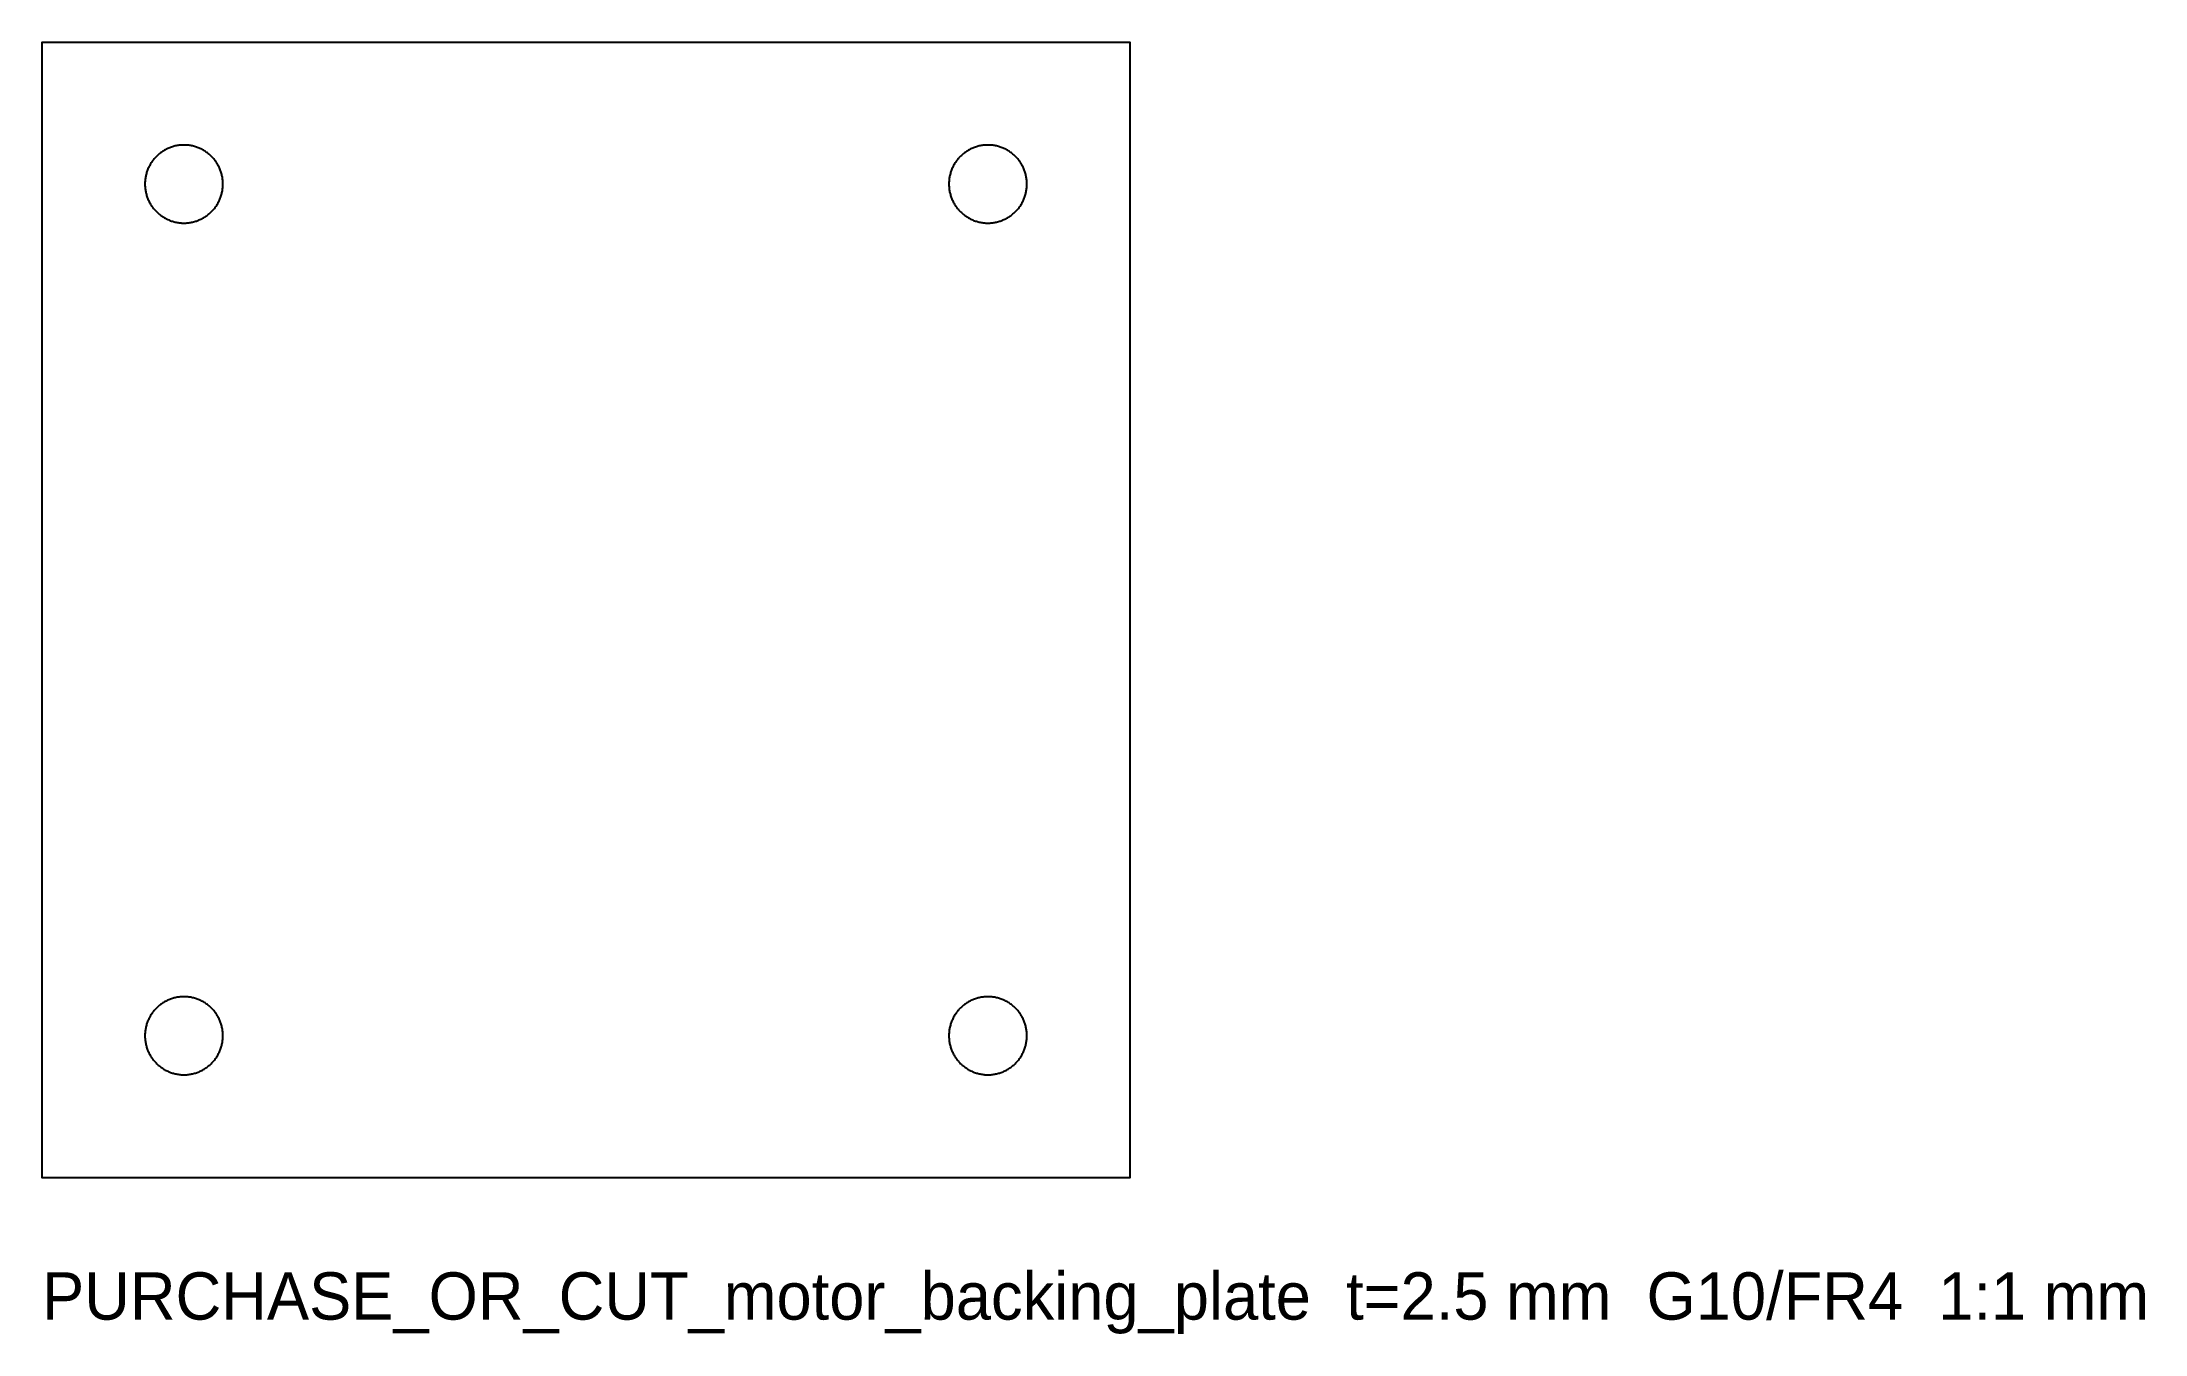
# Model space of a CAD drawing. Header units: metres. Extents: x 0 to 88.9, y -6.6 to 48.
import ezdxf

# ---------------------------------------------------------------- set-up
doc = ezdxf.new("R2010")
doc.units = ezdxf.units.M

msp = doc.modelspace()

# ---------------------------------------------------------------- linework, layer by layer
for points in [[(23, 48), (46, 48), (46, 24), (46, 0), (23, 0), (0, 0), (0, 24), (0, 48), (23, 48)], [(4.47956, 42.64092), (4.464535, 42.602625), (4.44951, 42.56433), (4.436405, 42.52534), (4.4233, 42.48635), (4.41216, 42.44675), (4.40102, 42.40715), (4.39187, 42.367045), (4.38272, 42.32694), (4.375575, 42.28643), (4.36843, 42.24592), (4.363315, 42.205105), (4.3582, 42.16429), (4.355125, 42.12327), (4.35205, 42.08225), (4.351025, 42.041125), (4.35, 42), (4.351025, 41.958875), (4.35205, 41.91775), (4.355125, 41.87673), (4.3582, 41.83571), (4.363315, 41.794895), (4.36843, 41.75408), (4.375575, 41.71357), (4.38272, 41.67306), (4.39187, 41.632955), (4.40102, 41.59285), (4.41216, 41.55325), (4.4233, 41.51365), (4.436405, 41.47466), (4.44951, 41.43567), (4.464535, 41.397375), (4.47956, 41.35908), (4.49648, 41.321585), (4.5134, 41.28409), (4.532165, 41.247485), (4.55093, 41.21088), (4.5715, 41.175255), (4.59207, 41.13963), (4.61439, 41.105075), (4.63671, 41.07052), (4.66072, 41.03712), (4.68473, 41.00372), (4.71038, 40.97156), (4.73603, 40.9394), (4.763245, 40.908555), (4.79046, 40.87771), (4.819185, 40.848265), (4.84791, 40.81882), (4.878065, 40.79084), (4.90822, 40.76286), (4.93973, 40.73642), (4.97124, 40.70998), (5.00403, 40.68514), (5.03682, 40.6603), (5.07081, 40.63713), (5.1048, 40.61396), (5.1399, 40.59251), (5.175, 40.57106), (5.211125, 40.551385), (5.24725, 40.53171), (5.284315, 40.513865), (5.32138, 40.49602), (5.359285, 40.48004), (5.39719, 40.46406), (5.435845, 40.44999), (5.4745, 40.43592), (5.513805, 40.423795), (5.55311, 40.41167), (5.592975, 40.40152), (5.63284, 40.39137), (5.67316, 40.38322), (5.71348, 40.37507), (5.754155, 40.36894), (5.79483, 40.36281), (5.835765, 40.35871), (5.8767, 40.35461), (5.91778, 40.35256), (5.95886, 40.35051), (6, 40.35051), (6.04114, 40.35051), (6.08222, 40.35256), (6.1233, 40.35461), (6.164235, 40.35871), (6.20517, 40.36281), (6.245845, 40.36894), (6.28652, 40.37507), (6.32684, 40.38322), (6.36716, 40.39137), (6.407025, 40.40152), (6.44689, 40.41167), (6.486195, 40.423795), (6.5255, 40.43592), (6.564155, 40.44999), (6.60281, 40.46406), (6.640715, 40.48004), (6.67862, 40.49602), (6.715685, 40.513865), (6.75275, 40.53171), (6.788875, 40.551385), (6.825, 40.57106), (6.8601, 40.59251), (6.8952, 40.61396), (6.92919, 40.63713), (6.96318, 40.6603), (6.99597, 40.68514), (7.02876, 40.70998), (7.06027, 40.73642), (7.09178, 40.76286), (7.121935, 40.79084), (7.15209, 40.81882), (7.180815, 40.848265), (7.20954, 40.87771), (7.236755, 40.908555), (7.26397, 40.9394), (7.28962, 40.97156), (7.31527, 41.00372), (7.33928, 41.03712), (7.36329, 41.07052), (7.38561, 41.105075), (7.40793, 41.13963), (7.4285, 41.175255), (7.44907, 41.21088), (7.467835, 41.247485), (7.4866, 41.28409), (7.50352, 41.321585), (7.52044, 41.35908), (7.535465, 41.397375), (7.55049, 41.43567), (7.563595, 41.47466), (7.5767, 41.51365), (7.58784, 41.55325), (7.59898, 41.59285), (7.60813, 41.632955), (7.61728, 41.67306), (7.624425, 41.71357), (7.63157, 41.75408), (7.636685, 41.794895), (7.6418, 41.83571), (7.644875, 41.87673), (7.64795, 41.91775), (7.648975, 41.958875), (7.65, 42), (7.648975, 42.041125), (7.64795, 42.08225), (7.644875, 42.12327), (7.6418, 42.16429), (7.636685, 42.205105), (7.63157, 42.24592), (7.624425, 42.28643), (7.61728, 42.32694), (7.60813, 42.367045), (7.59898, 42.40715), (7.58784, 42.44675), (7.5767, 42.48635), (7.563595, 42.52534), (7.55049, 42.56433), (7.535465, 42.602625), (7.52044, 42.64092), (7.50352, 42.678415), (7.4866, 42.71591), (7.467835, 42.752515), (7.44907, 42.78912), (7.4285, 42.824745), (7.40793, 42.86037), (7.38561, 42.894925), (7.36329, 42.92948), (7.33928, 42.96288), (7.31527, 42.99628), (7.28962, 43.02844), (7.26397, 43.0606), (7.236755, 43.091445), (7.20954, 43.12229), (7.180815, 43.151735), (7.15209, 43.18118), (7.121935, 43.20916), (7.09178, 43.23714), (7.06027, 43.26358), (7.02876, 43.29002), (6.99597, 43.31486), (6.96318, 43.3397), (6.92919, 43.36287), (6.8952, 43.38604), (6.8601, 43.40749), (6.825, 43.42894), (6.788875, 43.448615), (6.75275, 43.46829), (6.715685, 43.486135), (6.67862, 43.50398), (6.640715, 43.51996), (6.60281, 43.53594), (6.564155, 43.55001), (6.5255, 43.56408), (6.486195, 43.576205), (6.44689, 43.58833), (6.407025, 43.59848), (6.36716, 43.60863), (6.32684, 43.61678), (6.28652, 43.62493), (6.245845, 43.63106), (6.20517, 43.63719), (6.164235, 43.64129), (6.1233, 43.64539), (6.08222, 43.64744), (6.04114, 43.64949), (6, 43.64949), (5.95886, 43.64949), (5.91778, 43.64744), (5.8767, 43.64539), (5.835765, 43.64129), (5.79483, 43.63719), (5.754155, 43.63106), (5.71348, 43.62493), (5.67316, 43.61678), (5.63284, 43.60863), (5.592975, 43.59848), (5.55311, 43.58833), (5.513805, 43.576205), (5.4745, 43.56408), (5.435845, 43.55001), (5.39719, 43.53594), (5.359285, 43.51996), (5.32138, 43.50398), (5.284315, 43.486135), (5.24725, 43.46829), (5.211125, 43.448615), (5.175, 43.42894), (5.1399, 43.40749), (5.1048, 43.38604), (5.07081, 43.36287), (5.03682, 43.3397), (5.00403, 43.31486), (4.97124, 43.29002), (4.93973, 43.26358), (4.90822, 43.23714), (4.878065, 43.20916), (4.84791, 43.18118), (4.819185, 43.151735), (4.79046, 43.12229), (4.763245, 43.091445), (4.73603, 43.0606), (4.71038, 43.02844), (4.68473, 42.99628), (4.66072, 42.96288), (4.63671, 42.92948), (4.61439, 42.894925), (4.59207, 42.86037), (4.5715, 42.824745), (4.55093, 42.78912), (4.532165, 42.752515), (4.5134, 42.71591), (4.49648, 42.678415), (4.47956, 42.64092)], [(38.41216, 41.55325), (38.4233, 41.51365), (38.436405, 41.47466), (38.44951, 41.43567), (38.464535, 41.397375), (38.47956, 41.35908), (38.49648, 41.321585), (38.5134, 41.28409), (38.532165, 41.247485), (38.55093, 41.21088), (38.5715, 41.175255), (38.59207, 41.13963), (38.61439, 41.105075), (38.63671, 41.07052), (38.66072, 41.03712), (38.68473, 41.00372), (38.71038, 40.97156), (38.73603, 40.9394), (38.763245, 40.908555), (38.79046, 40.87771), (38.819185, 40.848265), (38.84791, 40.81882), (38.878065, 40.79084), (38.90822, 40.76286), (38.93973, 40.73642), (38.97124, 40.70998), (39.00403, 40.68514), (39.03682, 40.6603), (39.07081, 40.63713), (39.1048, 40.61396), (39.1399, 40.59251), (39.175, 40.57106), (39.211125, 40.551385), (39.24725, 40.53171), (39.284315, 40.513865), (39.32138, 40.49602), (39.359285, 40.48004), (39.39719, 40.46406), (39.435845, 40.44999), (39.4745, 40.43592), (39.513805, 40.423795), (39.55311, 40.41167), (39.592975, 40.40152), (39.63284, 40.39137), (39.67316, 40.38322), (39.71348, 40.37507), (39.754155, 40.36894), (39.79483, 40.36281), (39.835765, 40.35871), (39.8767, 40.35461), (39.91778, 40.35256), (39.95886, 40.35051), (40, 40.35051), (40.04114, 40.35051), (40.08222, 40.35256), (40.1233, 40.35461), (40.164235, 40.35871), (40.20517, 40.36281), (40.245845, 40.36894), (40.28652, 40.37507), (40.32684, 40.38322), (40.36716, 40.39137), (40.407025, 40.40152), (40.44689, 40.41167), (40.486195, 40.423795), (40.5255, 40.43592), (40.564155, 40.44999), (40.60281, 40.46406), (40.640715, 40.48004), (40.67862, 40.49602), (40.715685, 40.513865), (40.75275, 40.53171), (40.788875, 40.551385), (40.825, 40.57106), (40.8601, 40.59251), (40.8952, 40.61396), (40.92919, 40.63713), (40.96318, 40.6603), (40.99597, 40.68514), (41.02876, 40.70998), (41.06027, 40.73642), (41.09178, 40.76286), (41.121935, 40.79084), (41.15209, 40.81882), (41.180815, 40.848265), (41.20954, 40.87771), (41.236755, 40.908555), (41.26397, 40.9394), (41.28962, 40.97156), (41.31527, 41.00372), (41.33928, 41.03712), (41.36329, 41.07052), (41.38561, 41.105075), (41.40793, 41.13963), (41.4285, 41.175255), (41.44907, 41.21088), (41.467835, 41.247485), (41.4866, 41.28409), (41.50352, 41.321585), (41.52044, 41.35908), (41.535465, 41.397375), (41.55049, 41.43567), (41.563595, 41.47466), (41.5767, 41.51365), (41.58784, 41.55325), (41.59898, 41.59285), (41.60813, 41.632955), (41.61728, 41.67306), (41.624425, 41.71357), (41.63157, 41.75408), (41.636685, 41.794895), (41.6418, 41.83571), (41.644875, 41.87673), (41.64795, 41.91775), (41.648975, 41.958875), (41.65, 42), (41.648975, 42.041125), (41.64795, 42.08225), (41.644875, 42.12327), (41.6418, 42.16429), (41.636685, 42.205105), (41.63157, 42.24592), (41.624425, 42.28643), (41.61728, 42.32694), (41.60813, 42.367045), (41.59898, 42.40715), (41.58784, 42.44675), (41.5767, 42.48635), (41.563595, 42.52534), (41.55049, 42.56433), (41.535465, 42.602625), (41.52044, 42.64092), (41.50352, 42.678415), (41.4866, 42.71591), (41.467835, 42.752515), (41.44907, 42.78912), (41.4285, 42.824745), (41.40793, 42.86037), (41.38561, 42.894925), (41.36329, 42.92948), (41.33928, 42.96288), (41.31527, 42.99628), (41.28962, 43.02844), (41.26397, 43.0606), (41.236755, 43.091445), (41.20954, 43.12229), (41.180815, 43.151735), (41.15209, 43.18118), (41.121935, 43.20916), (41.09178, 43.23714), (41.06027, 43.26358), (41.02876, 43.29002), (40.99597, 43.31486), (40.96318, 43.3397), (40.92919, 43.36287), (40.8952, 43.38604), (40.8601, 43.40749), (40.825, 43.42894), (40.788875, 43.448615), (40.75275, 43.46829), (40.715685, 43.486135), (40.67862, 43.50398), (40.640715, 43.51996), (40.60281, 43.53594), (40.564155, 43.55001), (40.5255, 43.56408), (40.486195, 43.576205), (40.44689, 43.58833), (40.407025, 43.59848), (40.36716, 43.60863), (40.32684, 43.61678), (40.28652, 43.62493), (40.245845, 43.63106), (40.20517, 43.63719), (40.164235, 43.64129), (40.1233, 43.64539), (40.08222, 43.64744), (40.04114, 43.64949), (40, 43.64949), (39.95886, 43.64949), (39.91778, 43.64744), (39.8767, 43.64539), (39.835765, 43.64129), (39.79483, 43.63719), (39.754155, 43.63106), (39.71348, 43.62493), (39.67316, 43.61678), (39.63284, 43.60863), (39.592975, 43.59848), (39.55311, 43.58833), (39.513805, 43.576205), (39.4745, 43.56408), (39.435845, 43.55001), (39.39719, 43.53594), (39.359285, 43.51996), (39.32138, 43.50398), (39.284315, 43.486135), (39.24725, 43.46829), (39.211125, 43.448615), (39.175, 43.42894), (39.1399, 43.40749), (39.1048, 43.38604), (39.07081, 43.36287), (39.03682, 43.3397), (39.00403, 43.31486), (38.97124, 43.29002), (38.93973, 43.26358), (38.90822, 43.23714), (38.878065, 43.20916), (38.84791, 43.18118), (38.819185, 43.151735), (38.79046, 43.12229), (38.763245, 43.091445), (38.73603, 43.0606), (38.71038, 43.02844), (38.68473, 42.99628), (38.66072, 42.96288), (38.63671, 42.92948), (38.61439, 42.894925), (38.59207, 42.86037), (38.5715, 42.824745), (38.55093, 42.78912), (38.532165, 42.752515), (38.5134, 42.71591), (38.49648, 42.678415), (38.47956, 42.64092), (38.464535, 42.602625), (38.44951, 42.56433), (38.436405, 42.52534), (38.4233, 42.48635), (38.41216, 42.44675), (38.40102, 42.40715), (38.39187, 42.367045), (38.38272, 42.32694), (38.375575, 42.28643), (38.36843, 42.24592), (38.363315, 42.205105), (38.3582, 42.16429), (38.355125, 42.12327), (38.35205, 42.08225), (38.351025, 42.041125), (38.35, 42), (38.351025, 41.958875), (38.35205, 41.91775), (38.355125, 41.87673), (38.3582, 41.83571), (38.363315, 41.794895), (38.36843, 41.75408), (38.375575, 41.71357), (38.38272, 41.67306), (38.39187, 41.632955), (38.40102, 41.59285), (38.41216, 41.55325)], [(4.464535, 6.602625), (4.44951, 6.56433), (4.436405, 6.52534), (4.4233, 6.48635), (4.41216, 6.44675), (4.40102, 6.40715), (4.39187, 6.367045), (4.38272, 6.32694), (4.375575, 6.28643), (4.36843, 6.24592), (4.363315, 6.205105), (4.3582, 6.16429), (4.355125, 6.12327), (4.35205, 6.08225), (4.351025, 6.041125), (4.35, 6), (4.351025, 5.958875), (4.35205, 5.91775), (4.355125, 5.87673), (4.3582, 5.83571), (4.363315, 5.794895), (4.36843, 5.75408), (4.375575, 5.71357), (4.38272, 5.67306), (4.39187, 5.632955), (4.40102, 5.59285), (4.41216, 5.55325), (4.4233, 5.51365), (4.436405, 5.47466), (4.44951, 5.43567), (4.464535, 5.397375), (4.47956, 5.35908), (4.49648, 5.321585), (4.5134, 5.28409), (4.532165, 5.247485), (4.55093, 5.21088), (4.5715, 5.175255), (4.59207, 5.13963), (4.61439, 5.105075), (4.63671, 5.07052), (4.66072, 5.03712), (4.68473, 5.00372), (4.71038, 4.97156), (4.73603, 4.9394), (4.763245, 4.908555), (4.79046, 4.87771), (4.819185, 4.848265), (4.84791, 4.81882), (4.878065, 4.79084), (4.90822, 4.76286), (4.93973, 4.73642), (4.97124, 4.70998), (5.00403, 4.68514), (5.03682, 4.6603), (5.07081, 4.63713), (5.1048, 4.61396), (5.1399, 4.59251), (5.175, 4.57106), (5.211125, 4.551385), (5.24725, 4.53171), (5.284315, 4.513865), (5.32138, 4.49602), (5.359285, 4.48004), (5.39719, 4.46406), (5.435845, 4.44999), (5.4745, 4.43592), (5.513805, 4.423795), (5.55311, 4.41167), (5.592975, 4.40152), (5.63284, 4.39137), (5.67316, 4.38322), (5.71348, 4.37507), (5.754155, 4.36894), (5.79483, 4.36281), (5.835765, 4.35871), (5.8767, 4.35461), (5.91778, 4.35256), (5.95886, 4.35051), (6, 4.35051), (6.04114, 4.35051), (6.08222, 4.35256), (6.1233, 4.35461), (6.164235, 4.35871), (6.20517, 4.36281), (6.245845, 4.36894), (6.28652, 4.37507), (6.32684, 4.38322), (6.36716, 4.39137), (6.407025, 4.40152), (6.44689, 4.41167), (6.486195, 4.423795), (6.5255, 4.43592), (6.564155, 4.44999), (6.60281, 4.46406), (6.640715, 4.48004), (6.67862, 4.49602), (6.715685, 4.513865), (6.75275, 4.53171), (6.788875, 4.551385), (6.825, 4.57106), (6.8601, 4.59251), (6.8952, 4.61396), (6.92919, 4.63713), (6.96318, 4.6603), (6.99597, 4.68514), (7.02876, 4.70998), (7.06027, 4.73642), (7.09178, 4.76286), (7.121935, 4.79084), (7.15209, 4.81882), (7.180815, 4.848265), (7.20954, 4.87771), (7.236755, 4.908555), (7.26397, 4.9394), (7.28962, 4.97156), (7.31527, 5.00372), (7.33928, 5.03712), (7.36329, 5.07052), (7.38561, 5.105075), (7.40793, 5.13963), (7.4285, 5.175255), (7.44907, 5.21088), (7.467835, 5.247485), (7.4866, 5.28409), (7.50352, 5.321585), (7.52044, 5.35908), (7.535465, 5.397375), (7.55049, 5.43567), (7.563595, 5.47466), (7.5767, 5.51365), (7.58784, 5.55325), (7.59898, 5.59285), (7.60813, 5.632955), (7.61728, 5.67306), (7.624425, 5.71357), (7.63157, 5.75408), (7.636685, 5.794895), (7.6418, 5.83571), (7.644875, 5.87673), (7.64795, 5.91775), (7.648975, 5.958875), (7.65, 6), (7.648975, 6.041125), (7.64795, 6.08225), (7.644875, 6.12327), (7.6418, 6.16429), (7.636685, 6.205105), (7.63157, 6.24592), (7.624425, 6.28643), (7.61728, 6.32694), (7.60813, 6.367045), (7.59898, 6.40715), (7.58784, 6.44675), (7.5767, 6.48635), (7.563595, 6.52534), (7.55049, 6.56433), (7.535465, 6.602625), (7.52044, 6.64092), (7.50352, 6.678415), (7.4866, 6.71591), (7.467835, 6.752515), (7.44907, 6.78912), (7.4285, 6.824745), (7.40793, 6.86037), (7.38561, 6.894925), (7.36329, 6.92948), (7.33928, 6.96288), (7.31527, 6.99628), (7.28962, 7.02844), (7.26397, 7.0606), (7.236755, 7.091445), (7.20954, 7.12229), (7.180815, 7.151735), (7.15209, 7.18118), (7.121935, 7.20916), (7.09178, 7.23714), (7.06027, 7.26358), (7.02876, 7.29002), (6.99597, 7.31486), (6.96318, 7.3397), (6.92919, 7.36287), (6.8952, 7.38604), (6.8601, 7.40749), (6.825, 7.42894), (6.788875, 7.448615), (6.75275, 7.46829), (6.715685, 7.486135), (6.67862, 7.50398), (6.640715, 7.51996), (6.60281, 7.53594), (6.564155, 7.55001), (6.5255, 7.56408), (6.486195, 7.576205), (6.44689, 7.58833), (6.407025, 7.59848), (6.36716, 7.60863), (6.32684, 7.61678), (6.28652, 7.62493), (6.245845, 7.63106), (6.20517, 7.63719), (6.164235, 7.64129), (6.1233, 7.64539), (6.08222, 7.64744), (6.04114, 7.64949), (6, 7.64949), (5.95886, 7.64949), (5.91778, 7.64744), (5.8767, 7.64539), (5.835765, 7.64129), (5.79483, 7.63719), (5.754155, 7.63106), (5.71348, 7.62493), (5.67316, 7.61678), (5.63284, 7.60863), (5.592975, 7.59848), (5.55311, 7.58833), (5.513805, 7.576205), (5.4745, 7.56408), (5.435845, 7.55001), (5.39719, 7.53594), (5.359285, 7.51996), (5.32138, 7.50398), (5.284315, 7.486135), (5.24725, 7.46829), (5.211125, 7.448615), (5.175, 7.42894), (5.1399, 7.40749), (5.1048, 7.38604), (5.07081, 7.36287), (5.03682, 7.3397), (5.00403, 7.31486), (4.97124, 7.29002), (4.93973, 7.26358), (4.90822, 7.23714), (4.878065, 7.20916), (4.84791, 7.18118), (4.819185, 7.151735), (4.79046, 7.12229), (4.763245, 7.091445), (4.73603, 7.0606), (4.71038, 7.02844), (4.68473, 6.99628), (4.66072, 6.96288), (4.63671, 6.92948), (4.61439, 6.894925), (4.59207, 6.86037), (4.5715, 6.824745), (4.55093, 6.78912), (4.532165, 6.752515), (4.5134, 6.71591), (4.49648, 6.678415), (4.47956, 6.64092), (4.464535, 6.602625)], [(38.4233, 5.51365), (38.436405, 5.47466), (38.44951, 5.43567), (38.464535, 5.397375), (38.47956, 5.35908), (38.49648, 5.321585), (38.5134, 5.28409), (38.532165, 5.247485), (38.55093, 5.21088), (38.5715, 5.175255), (38.59207, 5.13963), (38.61439, 5.105075), (38.63671, 5.07052), (38.66072, 5.03712), (38.68473, 5.00372), (38.71038, 4.97156), (38.73603, 4.9394), (38.763245, 4.908555), (38.79046, 4.87771), (38.819185, 4.848265), (38.84791, 4.81882), (38.878065, 4.79084), (38.90822, 4.76286), (38.93973, 4.73642), (38.97124, 4.70998), (39.00403, 4.68514), (39.03682, 4.6603), (39.07081, 4.63713), (39.1048, 4.61396), (39.1399, 4.59251), (39.175, 4.57106), (39.211125, 4.551385), (39.24725, 4.53171), (39.284315, 4.513865), (39.32138, 4.49602), (39.359285, 4.48004), (39.39719, 4.46406), (39.435845, 4.44999), (39.4745, 4.43592), (39.513805, 4.423795), (39.55311, 4.41167), (39.592975, 4.40152), (39.63284, 4.39137), (39.67316, 4.38322), (39.71348, 4.37507), (39.754155, 4.36894), (39.79483, 4.36281), (39.835765, 4.35871), (39.8767, 4.35461), (39.91778, 4.35256), (39.95886, 4.35051), (40, 4.35051), (40.04114, 4.35051), (40.08222, 4.35256), (40.1233, 4.35461), (40.164235, 4.35871), (40.20517, 4.36281), (40.245845, 4.36894), (40.28652, 4.37507), (40.32684, 4.38322), (40.36716, 4.39137), (40.407025, 4.40152), (40.44689, 4.41167), (40.486195, 4.423795), (40.5255, 4.43592), (40.564155, 4.44999), (40.60281, 4.46406), (40.640715, 4.48004), (40.67862, 4.49602), (40.715685, 4.513865), (40.75275, 4.53171), (40.788875, 4.551385), (40.825, 4.57106), (40.8601, 4.59251), (40.8952, 4.61396), (40.92919, 4.63713), (40.96318, 4.6603), (40.99597, 4.68514), (41.02876, 4.70998), (41.06027, 4.73642), (41.09178, 4.76286), (41.121935, 4.79084), (41.15209, 4.81882), (41.180815, 4.848265), (41.20954, 4.87771), (41.236755, 4.908555), (41.26397, 4.9394), (41.28962, 4.97156), (41.31527, 5.00372), (41.33928, 5.03712), (41.36329, 5.07052), (41.38561, 5.105075), (41.40793, 5.13963), (41.4285, 5.175255), (41.44907, 5.21088), (41.467835, 5.247485), (41.4866, 5.28409), (41.50352, 5.321585), (41.52044, 5.35908), (41.535465, 5.397375), (41.55049, 5.43567), (41.563595, 5.47466), (41.5767, 5.51365), (41.58784, 5.55325), (41.59898, 5.59285), (41.60813, 5.632955), (41.61728, 5.67306), (41.624425, 5.71357), (41.63157, 5.75408), (41.636685, 5.794895), (41.6418, 5.83571), (41.644875, 5.87673), (41.64795, 5.91775), (41.648975, 5.958875), (41.65, 6), (41.648975, 6.041125), (41.64795, 6.08225), (41.644875, 6.12327), (41.6418, 6.16429), (41.636685, 6.205105), (41.63157, 6.24592), (41.624425, 6.28643), (41.61728, 6.32694), (41.60813, 6.367045), (41.59898, 6.40715), (41.58784, 6.44675), (41.5767, 6.48635), (41.563595, 6.52534), (41.55049, 6.56433), (41.535465, 6.602625), (41.52044, 6.64092), (41.50352, 6.678415), (41.4866, 6.71591), (41.467835, 6.752515), (41.44907, 6.78912), (41.4285, 6.824745), (41.40793, 6.86037), (41.38561, 6.894925), (41.36329, 6.92948), (41.33928, 6.96288), (41.31527, 6.99628), (41.28962, 7.02844), (41.26397, 7.0606), (41.236755, 7.091445), (41.20954, 7.12229), (41.180815, 7.151735), (41.15209, 7.18118), (41.121935, 7.20916), (41.09178, 7.23714), (41.06027, 7.26358), (41.02876, 7.29002), (40.99597, 7.31486), (40.96318, 7.3397), (40.92919, 7.36287), (40.8952, 7.38604), (40.8601, 7.40749), (40.825, 7.42894), (40.788875, 7.448615), (40.75275, 7.46829), (40.715685, 7.486135), (40.67862, 7.50398), (40.640715, 7.51996), (40.60281, 7.53594), (40.564155, 7.55001), (40.5255, 7.56408), (40.486195, 7.576205), (40.44689, 7.58833), (40.407025, 7.59848), (40.36716, 7.60863), (40.32684, 7.61678), (40.28652, 7.62493), (40.245845, 7.63106), (40.20517, 7.63719), (40.164235, 7.64129), (40.1233, 7.64539), (40.08222, 7.64744), (40.04114, 7.64949), (40, 7.64949), (39.95886, 7.64949), (39.91778, 7.64744), (39.8767, 7.64539), (39.835765, 7.64129), (39.79483, 7.63719), (39.754155, 7.63106), (39.71348, 7.62493), (39.67316, 7.61678), (39.63284, 7.60863), (39.592975, 7.59848), (39.55311, 7.58833), (39.513805, 7.576205), (39.4745, 7.56408), (39.435845, 7.55001), (39.39719, 7.53594), (39.359285, 7.51996), (39.32138, 7.50398), (39.284315, 7.486135), (39.24725, 7.46829), (39.211125, 7.448615), (39.175, 7.42894), (39.1399, 7.40749), (39.1048, 7.38604), (39.07081, 7.36287), (39.03682, 7.3397), (39.00403, 7.31486), (38.97124, 7.29002), (38.93973, 7.26358), (38.90822, 7.23714), (38.878065, 7.20916), (38.84791, 7.18118), (38.819185, 7.151735), (38.79046, 7.12229), (38.763245, 7.091445), (38.73603, 7.0606), (38.71038, 7.02844), (38.68473, 6.99628), (38.66072, 6.96288), (38.63671, 6.92948), (38.61439, 6.894925), (38.59207, 6.86037), (38.5715, 6.824745), (38.55093, 6.78912), (38.532165, 6.752515), (38.5134, 6.71591), (38.49648, 6.678415), (38.47956, 6.64092), (38.464535, 6.602625), (38.44951, 6.56433), (38.436405, 6.52534), (38.4233, 6.48635), (38.41216, 6.44675), (38.40102, 6.40715), (38.39187, 6.367045), (38.38272, 6.32694), (38.375575, 6.28643), (38.36843, 6.24592), (38.363315, 6.205105), (38.3582, 6.16429), (38.355125, 6.12327), (38.35205, 6.08225), (38.351025, 6.041125), (38.35, 6), (38.351025, 5.958875), (38.35205, 5.91775), (38.355125, 5.87673), (38.3582, 5.83571), (38.363315, 5.794895), (38.36843, 5.75408), (38.375575, 5.71357), (38.38272, 5.67306), (38.39187, 5.632955), (38.40102, 5.59285), (38.41216, 5.55325), (38.4233, 5.51365)]]:
    msp.add_lwpolyline(points, close=True)

# ---------------------------------------------------------------- texts
msp.add_text('PURCHASE_OR_CUT_motor_backing_plate  t=2.5 mm  G10/FR4  1:1 mm', height=2).set_placement((0, -6))

doc.saveas('drawing.dxf')
